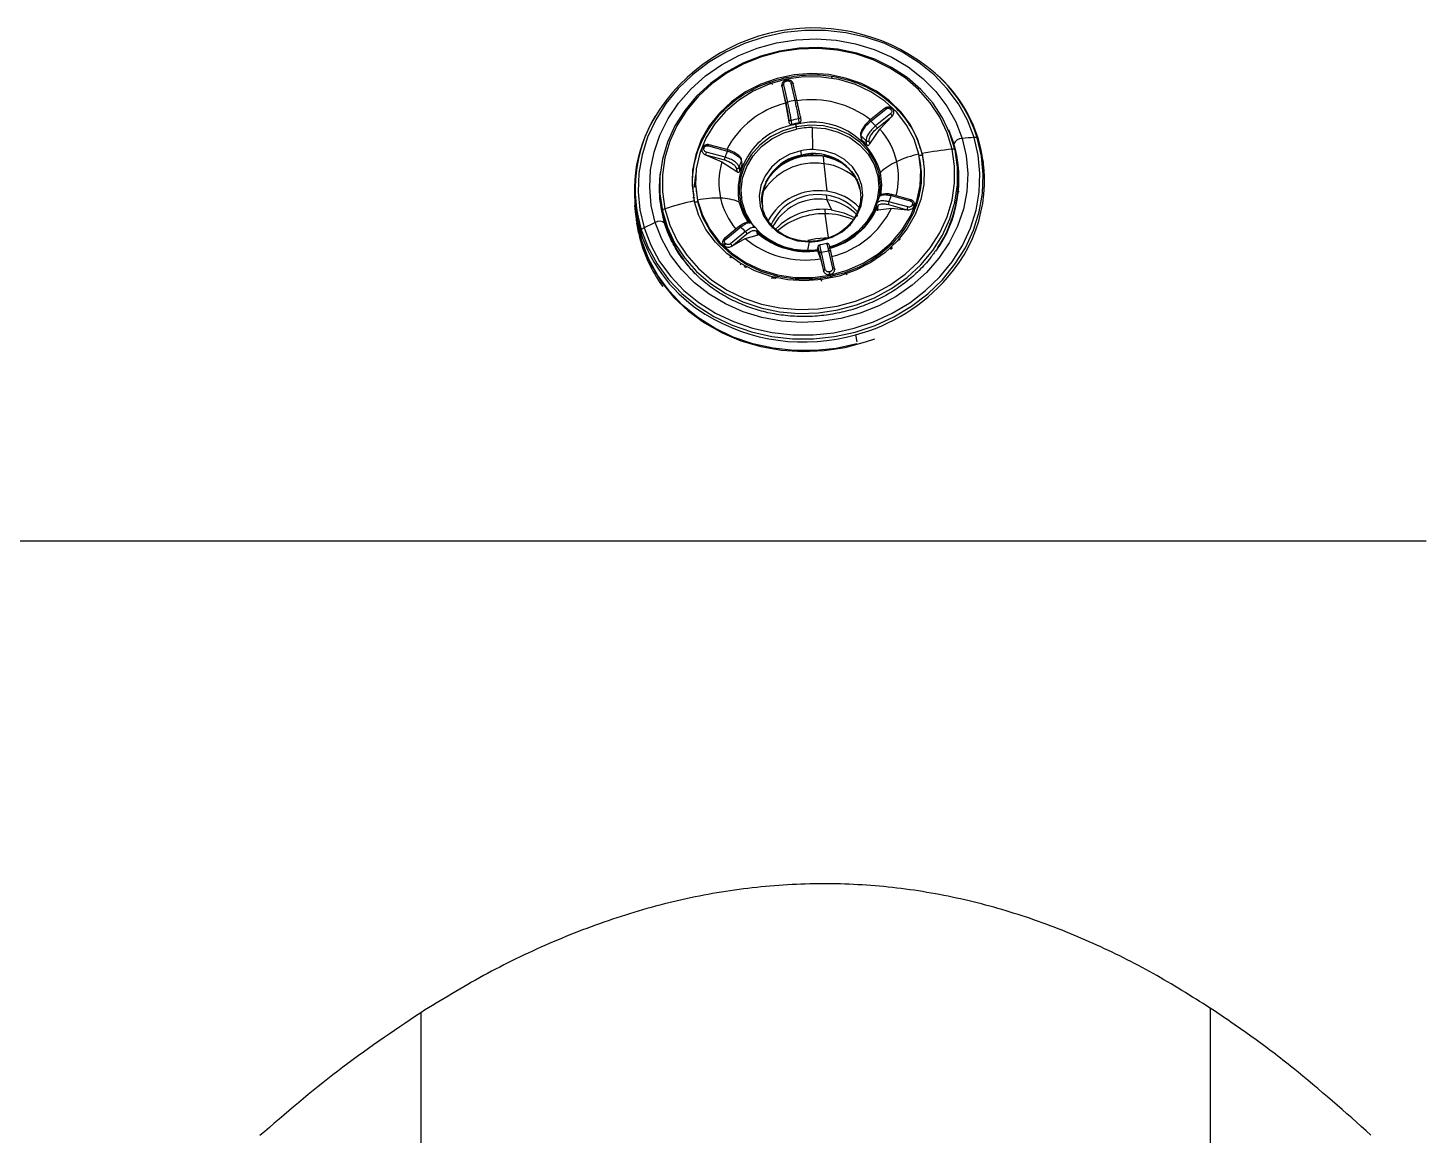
# Model space of a CAD drawing. Extents: x 943 to 1030, y 781 to 934.
# Drawn here: x 1009.03 to 1016.96, y 846.51 to 852.79 of the extents above; entities that cross this region are included whole.
import ezdxf

# ---------------------------------------------------------------- set-up
doc = ezdxf.new("R2010")
doc.units = 0
doc.header["$MEASUREMENT"] = 0
doc.layers.add('1', color=4, linetype='Continuous')

# ---------------------------------------------------------------- blocks, each defined once
blk = doc.blocks.new('AIRA')
at = {"layer": '1', "color": 3, "linetype": 'Continuous', "lineweight": 25}
for p, q in [((70.1572, 49.3315), (70.1553, 49.3311)), ((70.1569, 49.325), (70.1589, 49.3254)), ((70.1925, 49.3146), (70.1943, 49.3095)), ((70.4161, 49.35), (70.4127, 49.3412)), ((70.13, 49.3016), (70.1307, 49.2959)), ((70.1306, 49.2963), (70.13, 49.3016)), ((70.1307, 49.2959), (70.1306, 49.2963)), ((70.1306, 49.2963), (70.1527, 49.1981)), ((70.1307, 49.2959), (70.1505, 49.1988)), ((70.1634, 49.2058), (70.1414, 49.3039)), ((70.182, 49.3123), (70.204, 49.2142)), ((70.2163, 49.2114), (70.1943, 49.3095)), ((70.1505, 49.1988), (70.1698, 49.0936)), ((70.7129, 49.1697), (70.628, 49.1007)), ((70.6346, 49.097), (70.7196, 49.1659)), ((70.7473, 49.1652), (70.7486, 49.1638)), ((70.7577, 49.1669), (70.7564, 49.1682)), ((70.1684, 49.1091), (70.1698, 49.0936)), ((70.1829, 49.1013), (70.185, 49.0784)), ((70.2302, 49.0878), (70.2257, 49.1102)), ((70.2386, 49.1079), (70.2355, 49.1231)), ((70.7468, 49.1391), (70.6619, 49.0701)), ((70.6704, 49.0572), (70.7554, 49.1262)), ((70.6863, 49.0529), (70.7554, 49.1258)), ((70.7554, 49.1258), (70.7595, 49.1302)), ((70.7595, 49.1302), (70.7554, 49.1262)), ((70.7554, 49.1262), (70.7554, 49.1258)), ((70.3059, 48.9364), (70.3036, 49.0617)), ((70.5769, 49.02), (70.5793, 48.998)), ((70.5799, 49.0137), (70.5824, 48.9919)), ((70.6284, 48.9687), (70.6863, 49.0529)), ((71.0748, 49.0493), (71.1057, 48.968)), ((71.1061, 48.9654), (71.0844, 49.0254)), ((69.6793, 48.9443), (69.6786, 48.9426)), ((69.6889, 48.9438), (69.6895, 48.9455)), ((69.8081, 48.8928), (69.7012, 48.9219)), ((69.7131, 48.9631), (69.719, 48.962)), ((69.7144, 48.9572), (69.8214, 48.9281)), ((69.8253, 48.9341), (69.7183, 48.9632)), ((70.6127, 48.962), (70.6087, 48.9854)), ((70.6284, 48.9687), (70.6257, 48.9847)), ((71.1061, 48.9654), (71.1057, 48.968)), ((69.6926, 48.9087), (69.6982, 48.9063)), ((69.6981, 48.9066), (69.6926, 48.9087)), ((69.6982, 48.9063), (69.6981, 48.9066)), ((69.6981, 48.9066), (69.8051, 48.8775)), ((69.6982, 48.9063), (69.7902, 48.8668)), ((69.7902, 48.8668), (69.8744, 48.8122)), ((69.9053, 48.8513), (69.9016, 48.8729)), ((69.906, 48.8562), (69.9021, 48.8779)), ((70.3648, 48.8972), (70.3693, 48.8559)), ((70.3693, 48.8559), (70.3854, 48.6995)), ((70.9127, 48.8812), (70.9111, 48.8901)), ((70.9264, 48.9137), (70.9277, 48.9048)), ((70.9348, 48.8661), (70.9277, 48.9048)), ((71.121, 48.8881), (71.1173, 48.9083)), ((71.2747, 48.8615), (71.2725, 48.8762)), ((69.8724, 48.8282), (69.8744, 48.8122)), ((69.8876, 48.8356), (69.8905, 48.812)), ((69.6418, 48.7247), (69.634, 48.7239)), ((69.6404, 48.7246), (69.6411, 48.7369)), ((69.6436, 48.7048), (69.6446, 48.6958)), ((70.755, 48.68), (70.7312, 48.6844)), ((70.8614, 48.652), (70.7544, 48.6812)), ((71.1357, 48.697), (71.1287, 48.697)), ((71.1323, 48.7523), (71.1321, 48.754)), ((69.4408, 48.6632), (69.443, 48.6428)), ((69.443, 48.6428), (69.4554, 48.568)), ((69.6341, 48.6508), (69.6344, 48.6505)), ((69.6342, 48.6508), (69.6345, 48.6505)), ((70.3809, 48.6775), (70.385, 48.6514)), ((70.385, 48.6514), (70.4123, 48.594)), ((70.6669, 48.6191), (70.6697, 48.5951)), ((70.6715, 48.6362), (70.6676, 48.6233)), ((70.6766, 48.5938), (70.6747, 48.6098)), ((70.6766, 48.5938), (70.7528, 48.6048)), ((70.6847, 48.6708), (70.683, 48.6693)), ((70.7342, 48.6246), (70.8412, 48.5954)), ((70.8442, 48.6107), (70.7372, 48.6399)), ((70.7505, 48.6752), (70.8575, 48.646)), ((70.7528, 48.6048), (70.8412, 48.5951)), ((70.862, 48.6508), (70.8675, 48.6488)), ((70.8697, 48.6242), (70.8691, 48.6225)), ((70.8814, 48.6168), (70.8807, 48.6151)), ((69.3014, 48.588), (69.3089, 48.5366)), ((69.3049, 48.5359), (69.3076, 48.518)), ((69.4532, 48.5884), (69.4554, 48.568)), ((69.6578, 48.5656), (69.6566, 48.5668)), ((70.3953, 48.4374), (70.3756, 48.5721)), ((70.847, 48.5944), (70.8412, 48.5954)), ((70.8412, 48.5954), (70.8412, 48.5951)), ((70.8412, 48.5951), (70.847, 48.5944)), ((69.3184, 48.4594), (69.3076, 48.518)), ((69.3184, 48.4594), (69.3158, 48.4774)), ((69.8901, 48.5017), (69.8051, 48.4327)), ((69.8118, 48.4289), (69.8968, 48.4979)), ((69.924, 48.471), (69.839, 48.402)), ((69.8476, 48.3891), (69.9325, 48.4581)), ((69.9219, 48.4322), (69.9913, 48.4515)), ((69.9837, 48.4906), (69.9821, 48.493)), ((69.9885, 48.4673), (69.9913, 48.4515)), ((69.9892, 48.4824), (69.9934, 48.4591)), ((69.8007, 48.4273), (69.8048, 48.4313)), ((69.8032, 48.3913), (69.8019, 48.3926)), ((69.8113, 48.4028), (69.81, 48.4041)), ((69.8476, 48.3891), (69.8427, 48.3858)), ((69.8427, 48.3858), (69.8476, 48.3888)), ((69.8476, 48.3888), (69.9219, 48.4322)), ((69.8476, 48.3888), (69.8476, 48.3891)), ((70.2847, 48.4127), (70.2755, 48.3656)), ((70.3349, 48.3579), (70.3336, 48.3734)), ((70.7445, 48.3771), (70.7528, 48.371)), ((70.7501, 48.3823), (70.757, 48.3773)), ((70.7993, 48.4231), (70.7936, 48.4272)), ((70.8024, 48.4257), (70.7963, 48.4302)), ((69.8392, 48.3293), (69.8351, 48.325)), ((69.8422, 48.327), (69.8385, 48.323)), ((69.8945, 48.2822), (69.8999, 48.288)), ((70.3349, 48.3579), (70.3486, 48.3161)), ((70.3439, 48.3461), (70.3659, 48.248)), ((70.3486, 48.3161), (70.3659, 48.2476)), ((70.3767, 48.2557), (70.3546, 48.3538)), ((70.3952, 48.3622), (70.4172, 48.2641)), ((70.4295, 48.2612), (70.4075, 48.3593)), ((69.917, 48.2688), (69.9227, 48.275)), ((69.9239, 48.265), (69.9296, 48.2712)), ((70.3499, 48.206), (70.3546, 48.1893)), ((70.3676, 48.2429), (70.3659, 48.248)), ((70.3659, 48.248), (70.3659, 48.2476)), ((70.3659, 48.2476), (70.3676, 48.2429)), ((70.4018, 48.243), (70.3998, 48.2426)), ((70.4047, 48.2285), (70.4027, 48.2281)), ((70.4045, 48.2244), (70.4059, 48.2152)), ((70.4295, 48.2612), (70.4301, 48.2559)), ((70.5489, 47.8855), (70.5548, 47.8453))]:
    blk.add_line(p, q, dxfattribs=at)
at = {"layer": '1', "color": 3, "linetype": 'Continuous', "lineweight": 25, "flags": 128}
for points in [[(71.22, 49.0051), (71.1824, 49.1028), (71.1317, 49.1953), (71.0686, 49.2814), (70.9941, 49.3596), (70.9092, 49.429), (70.8153, 49.4884), (70.7136, 49.5371), (70.6056, 49.5742), (70.4929, 49.5993), (70.3773, 49.612), (70.2602, 49.6121), (70.1435, 49.5996), (70.0289, 49.5748), (69.918, 49.5378), (69.8124, 49.4894), (69.7138, 49.4301), (69.6234, 49.361), (69.5427, 49.2829), (69.4728, 49.197), (69.4148, 49.1045), (69.3694, 49.0069), (69.3374, 48.9055), (69.3192, 48.8018), (69.315, 48.6974), (69.325, 48.5937), (69.349, 48.4922)], [(69.4128, 48.5218), (69.3899, 48.6199), (69.381, 48.7203), (69.3864, 48.8213), (69.4059, 48.9214), (69.4392, 49.0189), (69.4859, 49.1123), (69.5451, 49.2002), (69.6159, 49.2811), (69.6973, 49.3538), (69.7879, 49.4172), (69.8863, 49.4702), (69.9909, 49.512), (70.1002, 49.542), (70.2123, 49.5596), (70.3256, 49.5646), (70.4382, 49.5569), (70.5483, 49.5367), (70.6542, 49.5042), (70.7543, 49.46), (70.847, 49.4048), (70.9307, 49.3393), (71.0043, 49.2648), (71.0664, 49.1823), (71.1162, 49.0931), (71.1529, 48.9987)], [(71.1123, 48.933), (71.0837, 49.0273), (71.0413, 49.1172), (70.986, 49.2009), (70.9187, 49.2771), (70.8405, 49.3444), (70.7528, 49.4018), (70.657, 49.4482), (70.5548, 49.4828), (70.4479, 49.5051), (70.3382, 49.5147), (70.2276, 49.5113), (70.1179, 49.4951), (70.011, 49.4663), (69.9088, 49.4255), (69.813, 49.3733), (69.7252, 49.3106), (69.647, 49.2385), (69.5796, 49.1582), (69.5243, 49.0711), (69.4819, 48.9787), (69.4532, 48.8826), (69.4388, 48.7844), (69.4387, 48.6858), (69.4532, 48.5884)], [(71.0961, 48.9385), (71.068, 49.0311), (71.0265, 49.1194), (70.9722, 49.2016), (70.9061, 49.2764), (70.8292, 49.3426), (70.7431, 49.3989), (70.649, 49.4445), (70.5486, 49.4785), (70.4437, 49.5004), (70.336, 49.5097), (70.2273, 49.5064), (70.1196, 49.4905), (70.0146, 49.4623), (69.9143, 49.4222), (69.8202, 49.3709), (69.7339, 49.3093), (69.6571, 49.2385), (69.5909, 49.1597), (69.5366, 49.0741), (69.495, 48.9834), (69.4669, 48.889), (69.4527, 48.7925), (69.4526, 48.6957), (69.4668, 48.6001)], [(70.9264, 48.9137), (70.9, 48.9975), (70.8598, 49.0765), (70.8066, 49.1487), (70.7417, 49.2128), (70.6664, 49.2671), (70.5826, 49.3106), (70.4919, 49.3422), (70.3966, 49.3613), (70.2986, 49.3673), (70.2002, 49.3602), (70.1036, 49.3401), (70.0109, 49.3076), (69.9243, 49.2632), (69.8455, 49.208), (69.7765, 49.1432), (69.7188, 49.0704), (69.6735, 48.991), (69.6419, 48.9069), (69.6244, 48.8199), (69.6217, 48.7321), (69.6336, 48.6453)], [(70.1553, 49.3348), (70.0588, 49.3076), (69.9677, 49.2674), (69.8842, 49.2152), (69.8105, 49.1523), (69.7484, 49.0801), (69.6994, 49.0006), (69.6646, 48.9157), (69.645, 48.8273), (69.6411, 48.7379), (69.6528, 48.6494)], [(70.1569, 49.325), (70.1565, 49.3266), (70.1561, 49.3281), (70.1558, 49.3293), (70.1556, 49.3303), (70.1554, 49.3309), (70.1553, 49.3311), (70.1552, 49.331), (70.1553, 49.3306)], [(70.9071, 48.9099), (70.8799, 48.9951), (70.8379, 49.075), (70.7822, 49.1477), (70.7141, 49.2113), (70.6353, 49.2643), (70.5478, 49.3053), (70.4536, 49.3334), (70.3552, 49.3479), (70.255, 49.3484), (70.1553, 49.3348)], [(69.3331, 48.481), (69.3714, 48.3815), (69.4231, 48.2873), (69.4873, 48.1997), (69.5631, 48.1201), (69.6495, 48.0495), (69.7452, 47.989), (69.8487, 47.9394), (69.9586, 47.9016), (70.0733, 47.8761), (70.1911, 47.8631), (70.3102, 47.863), (70.429, 47.8757), (70.5457, 47.9011), (70.6586, 47.9387), (70.7661, 47.988), (70.8665, 48.0483), (70.9585, 48.1187), (71.0407, 48.1982), (71.1118, 48.2857), (71.1709, 48.3798), (71.2171, 48.4792), (71.2497, 48.5824), (71.2683, 48.6879), (71.2725, 48.7943), (71.2623, 48.8998), (71.2379, 49.0031)], [(69.349, 48.4922), (69.3866, 48.3945), (69.4374, 48.302), (69.5004, 48.216), (69.575, 48.1377), (69.6598, 48.0683), (69.7538, 48.0089), (69.8555, 47.9603), (69.9635, 47.9231), (70.0761, 47.898), (70.1918, 47.8853), (70.3088, 47.8852), (70.4255, 47.8977), (70.5401, 47.9226), (70.651, 47.9595), (70.7566, 48.0079), (70.8553, 48.0672), (70.9456, 48.1364), (71.0263, 48.2145), (71.0962, 48.3004), (71.1543, 48.3928), (71.1997, 48.4904), (71.2317, 48.5918), (71.2499, 48.6955), (71.254, 48.7999), (71.244, 48.9037), (71.22, 49.0051)], [(71.1529, 48.9987), (71.1758, 48.9006), (71.1846, 48.8002), (71.1793, 48.6992), (71.1598, 48.5991), (71.1264, 48.5016), (71.0798, 48.4082), (71.0206, 48.3203), (70.9497, 48.2394), (70.8684, 48.1666), (70.7778, 48.1033), (70.6794, 48.0503), (70.5747, 48.0085), (70.4655, 47.9785), (70.3533, 47.9609), (70.2401, 47.9559), (70.1275, 47.9635), (70.0174, 47.9838), (69.9114, 48.0163), (69.8113, 48.0605), (69.7187, 48.1157), (69.6349, 48.1811), (69.5614, 48.2557), (69.4993, 48.3382), (69.4495, 48.4273), (69.4128, 48.5218)], [(70.2109, 49.0658), (70.1358, 49.0432), (70.0666, 49.0082), (70.0059, 48.962), (69.9561, 48.9064), (69.9191, 48.8436), (69.8963, 48.7759), (69.8886, 48.7061), (69.8963, 48.6367), (69.919, 48.5704), (69.9507, 48.5171)], [(69.9729, 48.5006), (69.96, 48.5173), (69.9259, 48.5764), (69.9054, 48.6406), (69.8994, 48.7076), (69.908, 48.7748), (69.9309, 48.8397), (69.9672, 48.8999), (70.0157, 48.9531), (70.0744, 48.9973), (70.1412, 49.0308), (70.2135, 49.0525)], [(70.6833, 48.6693), (70.6892, 48.7304), (70.6816, 48.7998), (70.6588, 48.866), (70.6218, 48.9266), (70.5721, 48.9791), (70.5114, 49.0217), (70.4422, 49.0525), (70.3671, 49.0706), (70.289, 49.0751), (70.2109, 49.0658)], [(70.3036, 49.0617), (70.3786, 49.0551), (70.4501, 49.0356), (70.5157, 49.0041), (70.5728, 48.9617), (70.6192, 48.9099), (70.6533, 48.8509), (70.6738, 48.7866), (70.6798, 48.7197), (70.6712, 48.6525), (70.6483, 48.5876), (70.612, 48.5274), (70.5635, 48.4742), (70.5048, 48.43), (70.438, 48.3964), (70.4, 48.3833)], [(69.4532, 48.5884), (69.4818, 48.4941), (69.5241, 48.4042), (69.5794, 48.3205), (69.6467, 48.2443), (69.7249, 48.177), (69.8127, 48.1196), (69.9085, 48.0732), (70.0107, 48.0385), (70.1175, 48.0163), (70.2272, 48.0067), (70.3378, 48.0101), (70.4475, 48.0263), (70.5544, 48.0551), (70.6566, 48.0959), (70.7524, 48.1481), (70.8402, 48.2108), (70.9185, 48.2829), (70.9858, 48.3632), (71.0412, 48.4503), (71.0835, 48.5427), (71.1122, 48.6388), (71.1267, 48.737), (71.1267, 48.8356), (71.1123, 48.933)], [(69.4668, 48.6001), (69.4949, 48.5074), (69.5364, 48.4192), (69.5907, 48.337), (69.6569, 48.2622), (69.7337, 48.196), (69.8198, 48.1397), (69.9139, 48.0941), (70.0143, 48.0601), (70.1192, 48.0382), (70.227, 48.0288), (70.3356, 48.0321), (70.4433, 48.048), (70.5483, 48.0763), (70.6487, 48.1164), (70.7428, 48.1677), (70.829, 48.2293), (70.9058, 48.3001), (70.972, 48.3789), (71.0263, 48.4644), (71.0679, 48.5552), (71.0961, 48.6496), (71.1103, 48.746), (71.1103, 48.8429), (71.0961, 48.9385)], [(70.2381, 48.9294), (70.1756, 48.9098), (70.1191, 48.8785), (70.0714, 48.8369), (70.0348, 48.7873), (70.0113, 48.732), (70.0019, 48.6739), (70.0071, 48.6158), (70.0268, 48.5606), (70.0598, 48.5111), (70.1045, 48.4698), (70.1588, 48.4387), (70.2199, 48.4193), (70.2847, 48.4127)], [(70.3525, 48.4196), (70.415, 48.4392), (70.4715, 48.4706), (70.5192, 48.5121), (70.5558, 48.5618), (70.5793, 48.617), (70.5887, 48.6752), (70.5835, 48.7333), (70.5639, 48.7884), (70.5309, 48.8379), (70.4861, 48.8792), (70.4318, 48.9104), (70.3707, 48.9297), (70.3059, 48.9364)], [(70.9264, 48.9137), (70.9383, 48.827), (70.9355, 48.7391), (70.9181, 48.6522), (70.8864, 48.5681), (70.8412, 48.4887), (70.7834, 48.4158), (70.7144, 48.351), (70.6357, 48.2959), (70.549, 48.2515), (70.4563, 48.2189), (70.3597, 48.1988), (70.2613, 48.1917), (70.1634, 48.1978), (70.068, 48.2168), (69.9774, 48.2484), (69.8935, 48.2919), (69.8182, 48.3462), (69.7533, 48.4103), (69.7001, 48.4826), (69.6599, 48.5615), (69.6336, 48.6453)], [(70.3085, 48.9068), (70.3712, 48.9004), (70.4188, 48.8864)], [(70.4045, 48.2244), (70.5011, 48.2516), (70.5922, 48.2918), (70.6757, 48.3441), (70.7494, 48.407), (70.8115, 48.4791), (70.8605, 48.5586), (70.8953, 48.6436), (70.9149, 48.7319), (70.9188, 48.8214), (70.9071, 48.9099)], [(69.4386, 48.7814), (69.4353, 48.7091), (69.4423, 48.6172)], [(70.6909, 48.6713), (70.6973, 48.7357), (70.6894, 48.8067)], [(69.3158, 48.4774), (69.2995, 48.5833), (69.2972, 48.622)], [(69.6528, 48.6494), (69.68, 48.5642), (69.722, 48.4842), (69.7777, 48.4115), (69.8458, 48.3479), (69.9246, 48.295), (70.0121, 48.2539), (70.1063, 48.2258), (70.2047, 48.2114), (70.3049, 48.2109), (70.4045, 48.2244)], [(70.4059, 48.2152), (70.3062, 48.2017), (70.2059, 48.2021), (70.1075, 48.2166), (70.0133, 48.2447), (69.9257, 48.2858), (69.8469, 48.3388), (69.7788, 48.4024), (69.723, 48.4751), (69.681, 48.5551), (69.6538, 48.6404)], [(69.8869, 48.64), (69.9102, 48.5723), (69.9391, 48.5226)], [(70.5564, 47.8341), (70.439, 47.8086), (70.3194, 47.7958), (70.1994, 47.7959), (70.0809, 47.8089), (69.9654, 47.8347), (69.8548, 47.8727), (69.7506, 47.9226), (69.6543, 47.9835), (69.5673, 48.0545), (69.491, 48.1347), (69.4263, 48.2229), (69.3743, 48.3177), (69.3358, 48.4179), (69.3112, 48.5218), (69.3089, 48.5366)], [(70.4123, 48.594), (70.481, 48.5782), (70.5414, 48.5514)], [(69.3158, 48.4774), (69.3464, 48.3744), (69.3907, 48.2759), (69.4483, 48.1834), (69.5182, 48.098), (69.5995, 48.0212), (69.6908, 47.954), (69.791, 47.8973), (69.8985, 47.8521), (70.0118, 47.819), (70.1292, 47.7984), (70.249, 47.7907), (70.3695, 47.796), (70.4889, 47.8142), (70.6054, 47.845), (70.6572, 47.8632)], [(69.8118, 48.4289), (69.8103, 48.4303), (69.8089, 48.4314), (69.8077, 48.4322), (69.8066, 48.4327), (69.8058, 48.4329), (69.8052, 48.4327), (69.8048, 48.4322), (69.8048, 48.4313)], [(70.278, 48.4219), (70.3223, 48.4317), (70.3953, 48.4374)]]:
    blk.add_lwpolyline(points, dxfattribs=at)
at = {"layer": '1', "color": 3, "linetype": 'Continuous', "lineweight": 25}
for centre, radius, start, end in [((70.3098, 48.5716), 1.0545, 45.90181, 149.04603), ((70.1161, 49.3175), 0.0434, 10.42725, 18.85463), ((70.4473, 48.7416), 0.8375, 17.60417, 47.62583), ((70.4546, 48.757), 0.821, 17.44225, 44.15789), ((70.1416, 49.2922), 0.0117, 90.98658, 159.66515), ((70.1863, 49.3029), 0.0104, 39.45013, 114.53209), ((70.2767, 48.6966), 0.5178, 104.1, 152.43522), ((70.1636, 49.1941), 0.0117, 90.98573, 159.66733), ((70.2962, 48.6682), 0.5537, 99.58875, 103.8731), ((70.2083, 49.2048), 0.0104, 39.44755, 114.53313), ((70.301, 48.6825), 0.5367, 51.84444, 99.1357), ((70.7126, 49.1615), 0.00828, 32.84508, 87.95041), ((70.754, 49.1603), 0.00828, 73.11742, 143.69069), ((70.7549, 49.1597), 0.00752, 65.57928, 146.23398), ((70.1039, 48.7038), 0.8103, 148.55397, 196.8204), ((70.1021, 48.7138), 0.8034, 150.12096, 196.84419), ((70.2638, 48.7008), 0.3818, 98.33819, 189.16713), ((70.2987, 48.6509), 0.4651, 99.04117, 104.42047), ((70.302, 48.6283), 0.4651, 98.88589, 104.57597), ((70.3091, 48.6952), 0.3963, 16.32785, 104.70983), ((73.0357, 49.6177), 2.8782, 190.79577, 191.05388), ((70.6295, 49.0953), 0.00538, 17.69345, 109.24844), ((70.3415, 48.7725), 0.4372, 42.88668, 47.90176), ((70.7254, 49.1156), 0.0317, 19.36122, 47.58049), ((73.4577, 49.7001), 3.3082, 191.05288, 191.28811), ((70.303, 48.6217), 0.4401, 89.92162, 101.73453), ((70.3368, 48.7385), 0.3673, 42.24581, 48.54239), ((70.6404, 49.0467), 0.0317, 19.36038, 47.58077), ((70.375, 48.7751), 0.4173, 12.85586, 41.73757), ((71.1508, 48.9504), 0.0484, 87.50111, 158.60966), ((71.3307, 47.4826), 1.5265, 94.15687, 96.69011), ((71.2244, 48.9638), 0.0415, 71.13607, 96.08548), ((71.2348, 48.9924), 0.0111, 12.948, 74.0148), ((69.6846, 48.9363), 0.00856, 60.33722, 135.32996), ((69.6852, 48.9377), 0.00889, 61.25473, 132.33889), ((69.739, 48.9065), 0.0409, 157.83274, 179.82641), ((69.723, 48.9559), 0.00869, 122.75775, 171.4041), ((70.206, 48.7631), 0.4185, 156.77615, 161.94015), ((69.8287, 48.9274), 0.00735, 116.01814, 174.49701), ((70.3054, 48.6053), 0.331, 89.92162, 101.73453), ((69.6806, 48.8149), 0.5691, 9.05279, 11.60697), ((70.3401, 48.7159), 0.3673, 42.06408, 48.72436), ((71.2739, 47.1218), 1.8253, 95.58791, 100.97537), ((70.4299, 48.7684), 0.7047, 324.49626, 16.45606), ((70.451, 48.761), 0.8284, 318.40775, 16.40067), ((71.1006, 48.9251), 0.0141, 33.96729, 108.39677), ((70.4634, 48.7664), 0.6728, 8.32224, 17.20051), ((70.1807, 48.7491), 0.4078, 163.21674, 192.54798), ((69.846, 48.8774), 0.0409, 157.83254, 179.82703), ((70.223, 48.7305), 0.3515, 156.1163, 162.59976), ((70.2263, 48.708), 0.3515, 155.92917, 162.78713), ((70.3163, 48.516), 0.3439, 81.13457, 150.72189), ((70.2836, 48.6431), 0.2646, 98.90294, 187.32352), ((70.3057, 48.587), 0.3146, 88.91146, 148.35887), ((70.3042, 48.5989), 0.3074, 101.47378, 128.12323), ((70.3134, 48.6455), 0.2685, 14.51672, 105.27891), ((70.221, 48.9002), 0.0221, 359.73463, 11.06821), ((70.3081, 48.587), 0.3198, 89.92162, 101.73453), ((70.2992, 48.8978), 0.013, 16.86627, 44.0928), ((70.315, 48.5951), 0.3065, 53.26295, 90.62452), ((70.3319, 48.5352), 0.3229, 44.76649, 83.34998), ((70.9228, 48.5552), 0.3431, 114.27633, 132.86985), ((70.3844, 48.7794), 0.4071, 345.10814, 12.56028), ((71.0274, 48.3418), 0.5806, 101.95998, 115.02516), ((71.2764, 47.0981), 1.84, 100.92684, 101.52919), ((70.4635, 48.7664), 0.6687, 1.26258, 10.4862), ((70.1088, 48.7174), 0.6739, 172.4047, 197.18519), ((70.161, 48.7048), 0.5274, 169.81477, 177.99417), ((70.4566, 48.7664), 0.6756, 354.11834, 1.25975), ((70.3374, 48.3803), 0.3228, 81.45059, 152.22422), ((70.334, 48.3908), 0.2904, 80.70915, 156.19493), ((70.3512, 48.4023), 0.2992, 43.28342, 83.45215), ((70.7591, 48.6739), 0.00869, 122.75735, 171.4045), ((70.4103, 48.7752), 0.7226, 326.91014, 353.79395), ((70.0372, 46.8247), 1.8648, 102.50015, 107.81116), ((70.0354, 46.8345), 1.8458, 101.93277, 102.53386), ((69.7647, 48.1041), 0.5566, 88.15338, 101.59304), ((69.7774, 48.3578), 0.3027, 68.79002, 89.01443), ((70.1886, 48.753), 0.4163, 192.83929, 220.03698), ((70.3382, 48.363), 0.2922, 80.77716, 154.73697), ((70.3502, 48.4062), 0.273, 40.26493, 83.53147), ((70.354, 48.3788), 0.2744, 41.02931, 83.51136), ((70.2968, 48.7718), 0.4091, 284.63911, 336.57252), ((70.2983, 48.7645), 0.3987, 285.54724, 337.7218), ((70.2885, 48.8303), 0.5161, 284.05687, 334.09109), ((70.7751, 48.6244), 0.0409, 157.83253, 179.82706), ((70.3526, 48.8049), 0.4185, 336.77615, 341.94015), ((70.882, 48.5953), 0.0409, 157.83274, 179.82641), ((70.8648, 48.6453), 0.00737, 116.13616, 174.44105), ((70.8653, 48.6037), 0.0191, 36.40775, 78.6295), ((70.866, 48.6054), 0.0191, 36.40775, 78.6295), ((70.1055, 46.9413), 1.7256, 113.66674, 116.00116), ((69.4369, 48.4905), 0.0394, 44.71895, 127.67282), ((69.4687, 48.5841), 0.0162, 96.90557, 164.29915), ((70.1375, 48.7251), 0.7, 192.96828, 224.77311), ((70.1492, 48.7375), 0.5215, 196.02126, 198.97343), ((69.6524, 48.5621), 0.00692, 21.35711, 66.60021), ((70.3614, 48.2229), 0.3745, 82.17925, 135.45745), ((70.3696, 48.1626), 0.4096, 89.15104, 130.08664), ((70.547, 48.5881), 0.1721, 177.03801, 185.32145), ((70.3737, 48.1736), 0.3985, 66.42584, 89.71733), ((70.1106, 48.6396), 0.8124, 192.81422, 216.16651), ((69.3433, 48.4699), 0.0151, 132.52373, 182.14811), ((70.1441, 48.7327), 0.8573, 197.88844, 238.46258), ((69.3711, 48.4441), 0.053, 114.6826, 135.85405), ((69.8898, 48.4934), 0.00828, 32.84467, 87.95083), ((70.2171, 48.7954), 0.4372, 222.88668, 227.90176), ((69.9026, 48.4476), 0.0317, 19.36043, 47.58076), ((70.2687, 48.7583), 0.3928, 225.15347, 270.99585), ((70.2727, 48.7755), 0.415, 227.39554, 278.53402), ((70.2718, 48.7835), 0.4257, 229.43526, 278.48954), ((69.8228, 48.3865), 0.0218, 126.0885, 163.71824), ((69.8241, 48.3852), 0.0218, 126.0885, 163.71824), ((69.8176, 48.3786), 0.0317, 19.36122, 47.58049), ((70.2633, 48.8445), 0.5352, 230.36996, 279.17035), ((70.2762, 48.8051), 0.4395, 269.91798, 277.54876), ((70.2852, 48.7437), 0.331, 269.92162, 281.73453), ((70.3471, 48.4189), 0.00546, 7.0368, 35.43802), ((70.3995, 48.3527), 0.0104, 39.44774, 114.53306), ((70.3548, 48.3421), 0.0117, 90.98567, 159.66746), ((70.2624, 48.8997), 0.5537, 279.58875, 283.8731), ((70.3769, 48.2439), 0.0117, 90.98658, 159.66515), ((70.101, 48.1751), 0.3063, 9.96194, 12.72315), ((70.103, 48.1756), 0.3063, 9.96194, 12.72315), ((70.4215, 48.2546), 0.0104, 39.45013, 114.53209), ((70.2814, 48.8948), 1.0441, 284.84453, 319.09447), ((70.2554, 48.9194), 1.0747, 238.6114, 285.84657)]:
    blk.add_arc(centre, radius, start, end, dxfattribs=at)
for points, knots in [([(70.1529, 49.3428), (70.111, 49.3319), (70.0274, 49.31), (69.913, 49.2507), (69.8123, 49.1744), (69.7299, 49.0823), (69.6684, 48.9782), (69.6314, 48.8662), (69.6175, 48.7633), (69.6268, 48.7003), (69.6306, 48.6753)], [0, 0, 0, 0, 0.130574, 0.261149, 0.391723, 0.522298, 0.652872, 0.783446, 0.914021, 1, 1, 1, 1]), ([(70.0606, 49.317), (70.0624, 49.3166), (70.0681, 49.3152), (70.0737, 49.3103), (70.0757, 49.3059), (70.0763, 49.3047)], [0, 0, 0, 0, 0.264769, 0.797935, 1, 1, 1, 1]), ([(70.1552, 49.3306), (70.1518, 49.3296), (70.1449, 49.3274), (70.1368, 49.3205), (70.1311, 49.3116), (70.1304, 49.3049), (70.13, 49.3016)], [0, 0, 0, 0, 0.247558, 0.500834, 0.753648, 1, 1, 1, 1]), ([(70.1414, 49.3039), (70.1412, 49.3065), (70.1408, 49.3116), (70.1447, 49.3183), (70.1503, 49.323), (70.1547, 49.3243), (70.1569, 49.325)], [0, 0, 0, 0, 0.279486, 0.559002, 0.779415, 1, 1, 1, 1]), ([(70.1925, 49.3146), (70.1908, 49.3174), (70.1873, 49.3233), (70.1784, 49.3291), (70.168, 49.3322), (70.1608, 49.3314), (70.1572, 49.331)], [0, 0, 0, 0, 0.2466031, 0.499388, 0.7525859, 1, 1, 1, 1]), ([(70.1931, 49.311), (70.1926, 49.3128), (70.1915, 49.3163), (70.1875, 49.3225), (70.1802, 49.3286), (70.171, 49.3318), (70.1632, 49.3324), (70.1593, 49.3318), (70.1573, 49.3315)], [0, 0, 0, 0, 0.130568, 0.257511, 0.505127, 0.750266, 0.874034, 1, 1, 1, 1]), ([(70.1589, 49.3254), (70.1618, 49.3256), (70.1675, 49.3262), (70.1749, 49.3229), (70.18, 49.3181), (70.1813, 49.3142), (70.182, 49.3123)], [0, 0, 0, 0, 0.279658, 0.559227, 0.779582, 1, 1, 1, 1]), ([(70.1527, 49.1981), (70.1544, 49.1901), (70.1579, 49.1739), (70.1628, 49.1476), (70.1668, 49.1239), (70.1679, 49.1141), (70.1684, 49.1091)], [0, 0, 0, 0, 0.249775, 0.50014, 0.75045, 1, 1, 1, 1]), ([(70.1829, 49.1013), (70.1823, 49.1071), (70.1811, 49.1187), (70.176, 49.1464), (70.1697, 49.1773), (70.1655, 49.1963), (70.1634, 49.2058)], [0, 0, 0, 0, 0.249978, 0.4999653, 0.7499704, 1, 1, 1, 1]), ([(70.204, 49.2142), (70.206, 49.2047), (70.2102, 49.1857), (70.2165, 49.1548), (70.222, 49.1272), (70.2244, 49.1159), (70.2257, 49.1102)], [0, 0, 0, 0, 0.25003, 0.500035, 0.750022, 1, 1, 1, 1]), ([(70.2355, 49.1231), (70.2345, 49.1279), (70.2325, 49.1376), (70.2274, 49.161), (70.2217, 49.1872), (70.2181, 49.2033), (70.2163, 49.2114)], [0, 0, 0, 0, 0.249816, 0.500222, 0.750495, 1, 1, 1, 1]), ([(70.7555, 49.1687), (70.754, 49.1699), (70.7512, 49.1723), (70.7444, 49.1757), (70.7349, 49.1776), (70.7252, 49.1762), (70.7181, 49.1733), (70.715, 49.171), (70.7134, 49.1699)], [0, 0, 0, 0, 0.129225, 0.255243, 0.502097, 0.747893, 0.872599, 1, 1, 1, 1]), ([(70.7567, 49.1678), (70.754, 49.1699), (70.7487, 49.1741), (70.7382, 49.1767), (70.7272, 49.1763), (70.7207, 49.1732), (70.7175, 49.1716)], [0, 0, 0, 0, 0.247558, 0.500834, 0.753648, 1, 1, 1, 1]), ([(70.7196, 49.1659), (70.722, 49.1675), (70.7268, 49.1705), (70.7351, 49.171), (70.7423, 49.1692), (70.7456, 49.1665), (70.7473, 49.1652)], [0, 0, 0, 0, 0.279486, 0.559002, 0.779415, 1, 1, 1, 1]), ([(70.7486, 49.1638), (70.7503, 49.1617), (70.7535, 49.1575), (70.7538, 49.1501), (70.7515, 49.1437), (70.7484, 49.1406), (70.7468, 49.1391)], [0, 0, 0, 0, 0.279658, 0.559227, 0.779582, 1, 1, 1, 1]), ([(70.7595, 49.1302), (70.7613, 49.1331), (70.765, 49.1391), (70.7662, 49.1491), (70.7643, 49.1588), (70.7601, 49.164), (70.758, 49.1665)], [0, 0, 0, 0, 0.246603, 0.499388, 0.752586, 1, 1, 1, 1]), ([(70.1684, 49.1091), (70.1687, 49.1083), (70.1692, 49.1065), (70.1705, 49.1051), (70.1711, 49.1043)], [0, 0, 0, 0, 0.481432, 1, 1, 1, 1]), ([(70.1698, 49.0936), (70.1704, 49.0913), (70.1715, 49.0869), (70.1747, 49.0824), (70.1778, 49.0798), (70.1801, 49.0785), (70.1826, 49.078), (70.1842, 49.0783), (70.185, 49.0784)], [0, 0, 0, 0, 0.298269, 0.57514, 0.701514, 0.809419, 0.905747, 1, 1, 1, 1]), ([(70.1711, 49.1043), (70.172, 49.1036), (70.1736, 49.1023), (70.1767, 49.1012), (70.1799, 49.1008), (70.1819, 49.1011), (70.1829, 49.1013)], [0, 0, 0, 0, 0.2594194, 0.5189434, 0.7684571, 1, 1, 1, 1]), ([(70.2355, 49.1231), (70.2356, 49.1224), (70.2358, 49.121), (70.2353, 49.1182), (70.2336, 49.1148), (70.2307, 49.1122), (70.228, 49.1107), (70.2264, 49.1104), (70.2257, 49.1102)], [0, 0, 0, 0, 0.124722, 0.249344, 0.5, 0.750656, 0.875278, 1, 1, 1, 1]), ([(70.2302, 49.0878), (70.231, 49.088), (70.2326, 49.0884), (70.2347, 49.0899), (70.2364, 49.0919), (70.2382, 49.0956), (70.2396, 49.101), (70.239, 49.1055), (70.2386, 49.1079)], [0, 0, 0, 0, 0.094222, 0.190488, 0.29829, 0.424515, 0.701616, 1, 1, 1, 1]), ([(70.629, 49.1014), (70.6253, 49.0982), (70.6181, 49.092), (70.6045, 49.078), (70.5898, 49.0591), (70.5803, 49.041), (70.5765, 49.0283), (70.5766, 49.0232), (70.5766, 49.0206)], [0, 0, 0, 0, 0.126201, 0.249862, 0.49461, 0.742368, 0.869474, 1, 1, 1, 1]), ([(70.5799, 49.0137), (70.5804, 49.019), (70.5812, 49.0294), (70.5933, 49.0523), (70.6116, 49.0764), (70.6269, 49.0901), (70.6346, 49.097)], [0, 0, 0, 0, 0.249978, 0.499965, 0.74997, 1, 1, 1, 1]), ([(70.5772, 49.0245), (70.5769, 49.0235), (70.5764, 49.0215), (70.5768, 49.0185), (70.5779, 49.0158), (70.5793, 49.0144), (70.5799, 49.0137)], [0, 0, 0, 0, 0.259419, 0.518943, 0.768457, 1, 1, 1, 1]), ([(70.5791, 48.9981), (70.5793, 48.9973), (70.5796, 48.9958), (70.5807, 48.9936), (70.5818, 48.9925), (70.5824, 48.9919)], [0, 0, 0, 0, 0.315788, 0.661618, 1, 1, 1, 1]), ([(70.6619, 49.0701), (70.6542, 49.0633), (70.6388, 49.0496), (70.6205, 49.0254), (70.6087, 49.0023), (70.6087, 48.991), (70.6087, 48.9854)], [0, 0, 0, 0, 0.25003, 0.500035, 0.750022, 1, 1, 1, 1]), ([(70.6257, 48.9847), (70.6257, 48.9894), (70.6258, 48.999), (70.6356, 49.0189), (70.6509, 49.0397), (70.6639, 49.0514), (70.6704, 49.0572)], [0, 0, 0, 0, 0.249817, 0.500222, 0.750496, 1, 1, 1, 1]), ([(69.6785, 48.9424), (69.6777, 48.9392), (69.6761, 48.9329), (69.6785, 48.9232), (69.6839, 48.9146), (69.6897, 48.9106), (69.6926, 48.9087)], [0, 0, 0, 0, 0.247675, 0.501043, 0.753791, 1, 1, 1, 1]), ([(69.7131, 48.9631), (69.7095, 48.9632), (69.7023, 48.9634), (69.6922, 48.9595), (69.6837, 48.953), (69.6807, 48.947), (69.6792, 48.9441)], [0, 0, 0, 0, 0.24664, 0.499524, 0.752684, 1, 1, 1, 1]), ([(69.7182, 48.9631), (69.7163, 48.9635), (69.7125, 48.9644), (69.7047, 48.9643), (69.6952, 48.9618), (69.6872, 48.9562), (69.6824, 48.9504), (69.6808, 48.947), (69.68, 48.9453)], [0, 0, 0, 0, 0.127062, 0.251484, 0.497001, 0.744057, 0.870362, 1, 1, 1, 1]), ([(69.7012, 48.9219), (69.6985, 48.923), (69.6933, 48.9251), (69.6889, 48.9313), (69.6873, 48.9378), (69.6884, 48.9418), (69.6889, 48.9438)], [0, 0, 0, 0, 0.279486, 0.559002, 0.779415, 1, 1, 1, 1]), ([(69.6895, 48.9455), (69.6908, 48.9479), (69.6934, 48.9526), (69.7004, 48.9568), (69.7078, 48.9584), (69.7122, 48.9576), (69.7144, 48.9572)], [0, 0, 0, 0, 0.2796579, 0.5592269, 0.7795818, 1, 1, 1, 1]), ([(69.8214, 48.9281), (69.8313, 48.9249), (69.8509, 48.9185), (69.8768, 48.9035), (69.8958, 48.8871), (69.8996, 48.8776), (69.9016, 48.8729)], [0, 0, 0, 0, 0.25003, 0.500035, 0.750022, 1, 1, 1, 1]), ([(69.902, 48.8797), (69.9012, 48.8822), (69.8997, 48.8871), (69.8921, 48.8976), (69.8769, 48.9108), (69.8562, 48.9225), (69.8381, 48.9301), (69.8289, 48.9328), (69.8242, 48.9342)], [0, 0, 0, 0, 0.131276, 0.25886, 0.506998, 0.75146, 0.874628, 1, 1, 1, 1]), ([(70.6257, 48.9846), (70.625, 48.9842), (70.6238, 48.9833), (70.6208, 48.9822), (70.6168, 48.9818), (70.613, 48.9826), (70.6103, 48.9839), (70.6092, 48.9849), (70.6087, 48.9854)], [0, 0, 0, 0, 0.124722, 0.249344, 0.5, 0.750656, 0.875278, 1, 1, 1, 1]), ([(70.6127, 48.962), (70.6133, 48.9615), (70.6143, 48.9605), (70.6162, 48.9598), (70.6183, 48.9598), (70.6213, 48.9608), (70.625, 48.9634), (70.6273, 48.9669), (70.6284, 48.9687)], [0, 0, 0, 0, 0.094221, 0.190485, 0.298283, 0.424504, 0.701611, 1, 1, 1, 1]), ([(69.8051, 48.8775), (69.8135, 48.8748), (69.8302, 48.8693), (69.852, 48.8562), (69.868, 48.8416), (69.8709, 48.8327), (69.8724, 48.8282)], [0, 0, 0, 0, 0.249775, 0.50014, 0.75045, 1, 1, 1, 1]), ([(69.8876, 48.8356), (69.8858, 48.8409), (69.8824, 48.8515), (69.8635, 48.8683), (69.8377, 48.8832), (69.818, 48.8896), (69.8081, 48.8928)], [0, 0, 0, 0, 0.249978, 0.499965, 0.74997, 1, 1, 1, 1]), ([(70.0219, 48.61), (70.0196, 48.6245), (70.0146, 48.6559), (70.022, 48.7053), (70.0405, 48.7555), (70.0717, 48.8006), (70.0974, 48.8295), (70.1141, 48.8403), (70.1146, 48.8406)], [0, 0, 0, 0, 0.174732, 0.380903, 0.586432, 0.790659, 0.993555, 1, 1, 1, 1]), ([(70.3213, 48.9058), (70.3244, 48.9059), (70.347, 48.9066), (70.3884, 48.8977), (70.4412, 48.8782), (70.477, 48.8584), (70.4917, 48.8438), (70.4939, 48.8416)], [0, 0, 0, 0, 0.047423, 0.347337, 0.647219, 0.947451, 1, 1, 1, 1]), ([(70.9109, 48.8811), (70.9155, 48.8508), (70.9259, 48.7838), (70.9122, 48.6778), (70.8761, 48.5691), (70.8165, 48.4681), (70.7364, 48.3786), (70.6388, 48.3046), (70.5277, 48.247), (70.4465, 48.2258), (70.4059, 48.2152)], [0, 0, 0, 0, 0.104891, 0.232763, 0.360636, 0.488509, 0.616382, 0.744254, 0.872127, 1, 1, 1, 1]), ([(70.4939, 48.8416), (70.5051, 48.8318), (70.5298, 48.8101), (70.5553, 48.7682), (70.5706, 48.7341), (70.5724, 48.7146), (70.5727, 48.7121)], [0, 0, 0, 0, 0.275455, 0.611009, 0.949149, 1, 1, 1, 1]), ([(69.8724, 48.8282), (69.8734, 48.828), (69.8754, 48.8276), (69.8774, 48.8279), (69.8785, 48.828)], [0, 0, 0, 0, 0.481439, 1, 1, 1, 1]), ([(69.8744, 48.8122), (69.8761, 48.8109), (69.8794, 48.8086), (69.8836, 48.8076), (69.8866, 48.8079), (69.8883, 48.8086), (69.8897, 48.81), (69.8902, 48.8113), (69.8905, 48.812)], [0, 0, 0, 0, 0.298395, 0.575452, 0.701699, 0.809514, 0.905784, 1, 1, 1, 1]), ([(69.8785, 48.828), (69.8796, 48.8283), (69.8817, 48.8289), (69.8844, 48.8308), (69.8865, 48.8331), (69.8872, 48.8348), (69.8876, 48.8356)], [0, 0, 0, 0, 0.259419, 0.518943, 0.768457, 1, 1, 1, 1]), ([(70.5727, 48.7121), (70.575, 48.6977), (70.58, 48.6663), (70.5726, 48.6168), (70.5539, 48.5668), (70.5234, 48.5209), (70.483, 48.4813), (70.4344, 48.4498), (70.3892, 48.431), (70.3608, 48.4243), (70.3516, 48.4221)], [0, 0, 0, 0, 0.116936, 0.254913, 0.39246, 0.529135, 0.66492, 0.80002, 0.934659, 1, 1, 1, 1]), ([(70.6816, 48.6605), (70.6819, 48.6646), (70.6826, 48.6729), (70.698, 48.6799), (70.7214, 48.6815), (70.7408, 48.6773), (70.7505, 48.6752)], [0, 0, 0, 0, 0.249978, 0.499965, 0.74997, 1, 1, 1, 1]), ([(70.7263, 48.6847), (70.7206, 48.6847), (70.7074, 48.6847), (70.6933, 48.6803), (70.6886, 48.6749), (70.6868, 48.6729)], [0, 0, 0, 0, 0.32175, 0.738592, 1, 1, 1, 1]), ([(70.7547, 48.6809), (70.7464, 48.6829), (70.7364, 48.6853), (70.7279, 48.6848), (70.7263, 48.6847)], [0, 0, 0, 0, 0.821947, 1, 1, 1, 1]), ([(70.3516, 48.4221), (70.3419, 48.4204), (70.313, 48.4152), (70.2637, 48.4145), (70.2063, 48.4239), (70.1529, 48.4437), (70.1059, 48.4728), (70.067, 48.51), (70.0391, 48.5538), (70.024, 48.5881), (70.0221, 48.6075), (70.0219, 48.61)], [0, 0, 0, 0, 0.065189, 0.195211, 0.325316, 0.455407, 0.58565, 0.716302, 0.847689, 0.980089, 1, 1, 1, 1]), ([(70.6747, 48.6098), (70.674, 48.6101), (70.6725, 48.6106), (70.6701, 48.6123), (70.6678, 48.6151), (70.6668, 48.6185), (70.6669, 48.6213), (70.6673, 48.6226), (70.6676, 48.6233)], [0, 0, 0, 0, 0.1247216, 0.2493439, 0.5000001, 0.7506559, 0.8752779, 1, 1, 1, 1]), ([(70.6821, 48.6676), (70.6789, 48.658), (70.6748, 48.6458), (70.6696, 48.6338), (70.6684, 48.6312)], [0, 0, 0, 0, 0.779329, 1, 1, 1, 1]), ([(70.7372, 48.6399), (70.7276, 48.642), (70.7083, 48.6462), (70.6841, 48.6449), (70.6757, 48.6391), (70.6715, 48.6362)], [0, 0, 0, 0, 0.333363, 0.666693, 1, 1, 1, 1]), ([(70.6747, 48.6098), (70.6751, 48.6137), (70.6761, 48.6216), (70.6894, 48.6282), (70.7095, 48.6299), (70.726, 48.6263), (70.7342, 48.6246)], [0, 0, 0, 0, 0.249817, 0.500222, 0.750496, 1, 1, 1, 1]), ([(70.8691, 48.6225), (70.8678, 48.6201), (70.8653, 48.6154), (70.8582, 48.6112), (70.8508, 48.6096), (70.8464, 48.6104), (70.8442, 48.6107)], [0, 0, 0, 0, 0.279658, 0.559227, 0.779582, 1, 1, 1, 1]), ([(70.847, 48.5944), (70.8506, 48.5946), (70.8577, 48.595), (70.8678, 48.5994), (70.8762, 48.6062), (70.8792, 48.6121), (70.8807, 48.6151)], [0, 0, 0, 0, 0.246603, 0.499388, 0.752586, 1, 1, 1, 1]), ([(70.8575, 48.646), (70.8601, 48.645), (70.8653, 48.6428), (70.8697, 48.6367), (70.8713, 48.6302), (70.8703, 48.6262), (70.8697, 48.6242)], [0, 0, 0, 0, 0.279486, 0.559002, 0.779415, 1, 1, 1, 1]), ([(70.8786, 48.6396), (70.8772, 48.6415), (70.8743, 48.6453), (70.8681, 48.6497), (70.8633, 48.6512), (70.861, 48.652)], [0, 0, 0, 0, 0.326519, 0.663224, 1, 1, 1, 1]), ([(70.8814, 48.6168), (70.8822, 48.6199), (70.8838, 48.6263), (70.8814, 48.6357), (70.8761, 48.6439), (70.8704, 48.6472), (70.8675, 48.6488)], [0, 0, 0, 0, 0.247558, 0.500834, 0.753648, 1, 1, 1, 1]), ([(69.9526, 48.5204), (69.9501, 48.5217), (69.944, 48.5248), (69.9287, 48.5226), (69.9095, 48.5152), (69.8965, 48.506), (69.8901, 48.5014)], [0, 0, 0, 0, 0.190576, 0.463672, 0.732348, 1, 1, 1, 1]), ([(69.8968, 48.4979), (69.9046, 48.5036), (69.9203, 48.5152), (69.9408, 48.5224), (69.9537, 48.5229), (69.9559, 48.5183), (69.9565, 48.5171)], [0, 0, 0, 0, 0.2998829, 0.5997363, 0.8995684, 1, 1, 1, 1]), ([(70.6704, 48.5997), (70.6701, 48.599), (70.6696, 48.5977), (70.6693, 48.596), (70.6696, 48.5947), (70.6705, 48.5934), (70.6726, 48.5926), (70.6752, 48.5934), (70.6766, 48.5938)], [0, 0, 0, 0, 0.094225, 0.190494, 0.2983, 0.424533, 0.701624, 1, 1, 1, 1]), ([(69.5818, 48.2991), (69.5775, 48.3041), (69.5528, 48.3327), (69.5179, 48.3914), (69.4842, 48.4607), (69.4696, 48.5045), (69.4647, 48.5195)], [0, 0, 0, 0, 0.0771198, 0.4426185, 0.8086048, 1, 1, 1, 1]), ([(69.9821, 48.493), (69.9776, 48.4941), (69.9687, 48.4964), (69.9474, 48.4882), (69.9318, 48.4767), (69.924, 48.471)], [0, 0, 0, 0, 0.333307, 0.666637, 1, 1, 1, 1]), ([(69.9325, 48.4581), (69.9392, 48.463), (69.9525, 48.4727), (69.9705, 48.4789), (69.984, 48.4779), (69.987, 48.4708), (69.9885, 48.4673)], [0, 0, 0, 0, 0.249775, 0.50014, 0.75045, 1, 1, 1, 1]), ([(69.9853, 48.4907), (69.9776, 48.4977), (69.9678, 48.5068), (69.9588, 48.5165), (69.9569, 48.5186)], [0, 0, 0, 0, 0.779599, 1, 1, 1, 1]), ([(69.9925, 48.4761), (69.9917, 48.4793), (69.9901, 48.4858), (69.9857, 48.4899), (69.9836, 48.4919)], [0, 0, 0, 0, 0.503959, 1, 1, 1, 1]), ([(69.9885, 48.4673), (69.9892, 48.468), (69.9907, 48.4693), (69.9915, 48.471), (69.9919, 48.4719)], [0, 0, 0, 0, 0.481432, 1, 1, 1, 1]), ([(69.9913, 48.4515), (69.9926, 48.4516), (69.9951, 48.4519), (69.9963, 48.4534), (69.9964, 48.4549), (69.996, 48.4562), (69.995, 48.4576), (69.9939, 48.4586), (69.9934, 48.4591)], [0, 0, 0, 0, 0.2982634, 0.575128, 0.7015064, 0.8094147, 0.9057447, 1, 1, 1, 1]), ([(71.0032, 48.3644), (70.9912, 48.3471), (70.961, 48.3036), (70.901, 48.2407), (70.8258, 48.1761), (70.7424, 48.12), (70.6524, 48.073), (70.5571, 48.0357), (70.4579, 48.0088), (70.3561, 47.9925), (70.2534, 47.9871), (70.1511, 47.9928), (70.0508, 48.0093), (69.954, 48.0365), (69.862, 48.074), (69.7761, 48.1211), (69.6978, 48.1774), (69.632, 48.2366), (69.5971, 48.2799), (69.5818, 48.2991)], [0, 0, 0, 0, 0.0400812, 0.1010218, 0.1619066, 0.2227468, 0.2835526, 0.3443325, 0.4050936, 0.465841, 0.5265792, 0.5873113, 0.6480419, 0.7087769, 0.7695241, 0.8302936, 0.8910981, 0.9519519, 1, 1, 1, 1]), ([(69.8007, 48.4272), (69.7988, 48.4247), (69.795, 48.4194), (69.7937, 48.4098), (69.7957, 48.4003), (69.7998, 48.3952), (69.8019, 48.3926)], [0, 0, 0, 0, 0.246603, 0.499388, 0.752586, 1, 1, 1, 1]), ([(69.797, 48.4224), (69.797, 48.4224), (69.7958, 48.4204), (69.7946, 48.4158), (69.7943, 48.4113), (69.7942, 48.409)], [0, 0, 0, 0, 0.00328, 0.500886, 1, 1, 1, 1]), ([(69.8032, 48.3913), (69.8059, 48.3892), (69.8112, 48.385), (69.8217, 48.3822), (69.8328, 48.3822), (69.8394, 48.3846), (69.8427, 48.3858)], [0, 0, 0, 0, 0.247558, 0.500834, 0.753648, 1, 1, 1, 1]), ([(69.81, 48.4041), (69.8084, 48.4062), (69.8051, 48.4104), (69.8048, 48.4178), (69.8071, 48.4243), (69.8102, 48.4274), (69.8118, 48.4289)], [0, 0, 0, 0, 0.279658, 0.559227, 0.779582, 1, 1, 1, 1]), ([(69.839, 48.402), (69.8366, 48.4005), (69.8318, 48.3975), (69.8235, 48.3969), (69.8163, 48.3988), (69.813, 48.4015), (69.8113, 48.4028)], [0, 0, 0, 0, 0.279486, 0.559002, 0.779415, 1, 1, 1, 1]), ([(70.3336, 48.3734), (70.3334, 48.3765), (70.3331, 48.3829), (70.3352, 48.3796), (70.3389, 48.3675), (70.3422, 48.3532), (70.3439, 48.3461)], [0, 0, 0, 0, 0.2498164, 0.5002216, 0.7504954, 1, 1, 1, 1]), ([(70.3435, 48.3948), (70.3424, 48.3944), (70.3401, 48.3935), (70.337, 48.3899), (70.3346, 48.3848), (70.334, 48.3802), (70.3337, 48.3779)], [0, 0, 0, 0, 0.24885, 0.5006546, 0.7521704, 1, 1, 1, 1]), ([(70.3862, 48.4039), (70.3748, 48.4012), (70.3602, 48.3977), (70.3453, 48.3953), (70.342, 48.3947)], [0, 0, 0, 0, 0.779406, 1, 1, 1, 1]), ([(70.3546, 48.3538), (70.3527, 48.3621), (70.3489, 48.3788), (70.3452, 48.3931), (70.3442, 48.3937), (70.3438, 48.394)], [0, 0, 0, 0, 0.359513, 0.71899, 1, 1, 1, 1]), ([(70.4006, 48.388), (70.4001, 48.3909), (70.3993, 48.3951), (70.3969, 48.3995), (70.3935, 48.4025), (70.3891, 48.404), (70.3861, 48.4035), (70.3847, 48.4033)], [0, 0, 0, 0, 0.413312, 0.604412, 0.754576, 0.884092, 1, 1, 1, 1]), ([(70.3848, 48.4025), (70.3851, 48.4022), (70.3855, 48.4015), (70.3894, 48.3872), (70.3933, 48.3705), (70.3952, 48.3622)], [0, 0, 0, 0, 0.283063, 0.641514, 1, 1, 1, 1]), ([(70.4001, 48.3916), (70.3996, 48.3935), (70.3988, 48.3967), (70.3998, 48.3915), (70.4002, 48.3893)], [0, 0, 0, 0, 0.583704, 1, 1, 1, 1]), ([(70.4075, 48.3593), (70.4058, 48.3667), (70.403, 48.3794), (70.4015, 48.3856), (70.4009, 48.3881)], [0, 0, 0, 0, 0.580457, 1, 1, 1, 1]), ([(69.8385, 48.323), (69.8379, 48.3235), (69.8367, 48.3245), (69.836, 48.3248), (69.8356, 48.325)], [0, 0, 0, 0, 0.4888495, 1, 1, 1, 1]), ([(70.0919, 48.2134), (70.0915, 48.2129), (70.0901, 48.2113), (70.0869, 48.2092), (70.0827, 48.2073), (70.0782, 48.2064), (70.0734, 48.2062), (70.0704, 48.2069), (70.0689, 48.2072)], [0, 0, 0, 0, 0.087704, 0.268491, 0.450135, 0.632623, 0.815911, 1, 1, 1, 1]), ([(70.1034, 48.2174), (70.1026, 48.2153), (70.1001, 48.2091), (70.0935, 48.2055), (70.0891, 48.2031)], [0, 0, 0, 0, 0.32923, 1, 1, 1, 1]), ([(70.3676, 48.2429), (70.3693, 48.2403), (70.3727, 48.2352), (70.3815, 48.2298), (70.3919, 48.2269), (70.3991, 48.2277), (70.4027, 48.2281)], [0, 0, 0, 0, 0.246567, 0.49935, 0.75262, 1, 1, 1, 1]), ([(70.3998, 48.2426), (70.3969, 48.2423), (70.3911, 48.2418), (70.3837, 48.2451), (70.3787, 48.2499), (70.3773, 48.2537), (70.3767, 48.2557)], [0, 0, 0, 0, 0.2796579, 0.5592269, 0.7795818, 1, 1, 1, 1]), ([(70.4172, 48.2641), (70.4174, 48.2615), (70.4178, 48.2563), (70.4139, 48.2497), (70.4083, 48.245), (70.4039, 48.2437), (70.4018, 48.243)], [0, 0, 0, 0, 0.2794855, 0.5590017, 0.7794153, 1, 1, 1, 1]), ([(70.4047, 48.2285), (70.4081, 48.2296), (70.415, 48.2317), (70.4232, 48.2385), (70.4289, 48.2468), (70.4297, 48.2529), (70.4301, 48.2559)], [0, 0, 0, 0, 0.247553, 0.500917, 0.753662, 1, 1, 1, 1]), ([(70.4293, 48.2497), (70.4296, 48.252), (70.4302, 48.2565), (70.4289, 48.2608), (70.4283, 48.263)], [0, 0, 0, 0, 0.4968477, 1, 1, 1, 1]), ([(70.5007, 48.2253), (70.4999, 48.2263), (70.4983, 48.2284), (70.4975, 48.2308), (70.4971, 48.2319)], [0, 0, 0, 0, 0.499837, 1, 1, 1, 1]), ([(57.7708, 46.7168), (58.1388, 46.7168), (58.8749, 46.7168), (59.9968, 46.7168), (61.1291, 46.7168), (62.2716, 46.7168), (63.422, 46.7168), (64.5784, 46.7168), (65.7387, 46.7168), (66.901, 46.7168), (68.063, 46.7168), (69.2223, 46.7168), (70.3767, 46.7168), (71.5234, 46.7168), (72.6613, 46.7168), (73.4094, 46.7168), (73.7835, 46.7168)], [0, 0, 0, 0, 0.0712887, 0.1425599, 0.2138301, 0.2851169, 0.356437, 0.4277975, 0.4992043, 0.570665, 0.6421777, 0.7137285, 0.7853016, 0.8568818, 0.9284539, 1, 1, 1, 1]), ([(72.5593, 44.0667), (72.4523, 44.1337), (72.238, 44.268), (71.8974, 44.4382), (71.5414, 44.5801), (71.1693, 44.6869), (70.7836, 44.7547), (70.3877, 44.7794), (69.9866, 44.7588), (69.5861, 44.6931), (69.1914, 44.5848), (68.8074, 44.4371), (68.4354, 44.2566), (68.2001, 44.1126), (68.0823, 44.0405)], [0, 0, 0, 0, 0.081043, 0.162357, 0.244004, 0.326045, 0.408542, 0.491562, 0.575154, 0.659293, 0.743913, 0.828949, 0.914334, 1, 1, 1, 1]), ([(68.0823, 44.0405), (67.9235, 43.9331), (67.6059, 43.7185), (67.3156, 43.4682), (67.1704, 43.343)], [0, 0, 0, 0, 0.499975, 1, 1, 1, 1]), ([(68.0823, 44.0405), (68.0823, 43.8675), (68.0823, 43.5215), (68.0823, 42.9991), (68.0823, 42.4774), (68.0823, 42.0402), (68.0823, 41.6874), (68.0823, 41.4176), (68.0823, 41.149), (68.0823, 40.8816), (68.0823, 40.6155), (68.0823, 40.3843), (68.0823, 40.1875), (68.0823, 40.0247), (68.0823, 39.8624), (68.0823, 39.7078), (68.0824, 39.5739), (68.0824, 39.4533), (68.0824, 39.3261), (68.0824, 39.1667), (68.0823, 38.9701), (68.0823, 38.7467), (68.0823, 38.5203), (68.0823, 38.2574), (68.0823, 37.9713), (68.0823, 37.662), (68.0823, 37.3849), (68.0823, 37.1397), (68.0823, 36.9258), (68.0823, 36.7484), (68.0823, 36.5865), (68.0823, 36.4195), (68.0823, 36.2216), (68.0823, 35.9916), (68.0822, 35.7801), (68.0822, 35.601), (68.0822, 35.4697), (68.0822, 35.3498), (68.0822, 35.2413), (68.0822, 35.144), (68.0822, 35.0581), (68.0822, 34.9552), (68.0822, 34.8157), (68.0822, 34.6202), (68.0822, 34.3939), (68.0822, 34.1414), (68.0822, 33.8803), (68.0823, 33.687), (68.0823, 33.5725), (68.0823, 33.5349), (68.0823, 33.4969), (68.0823, 33.4584), (68.0823, 33.4195), (68.0823, 33.3683), (68.0823, 33.2914), (68.0823, 33.1844), (68.0823, 33.0496), (68.0823, 32.8909), (68.0823, 32.7031), (68.0823, 32.4963), (68.0823, 32.2727), (68.0823, 32.1024), (68.0823, 31.9847), (68.0823, 31.9268), (68.0823, 31.8678), (68.0823, 31.8076), (68.0823, 31.7462), (68.0822, 31.6836), (68.0822, 31.521), (68.0822, 31.2472), (68.0822, 30.8502), (68.0823, 30.4178), (68.0823, 30.1156), (68.0823, 29.959)], [0, 0, 0, 0, 0.034549, 0.069099, 0.103651, 0.138202, 0.156302, 0.174403, 0.192505, 0.210605, 0.228706, 0.246807, 0.258016, 0.269225, 0.280434, 0.291643, 0.301367, 0.308342, 0.316839, 0.327989, 0.341794, 0.358253, 0.375213, 0.38986, 0.414279, 0.43647, 0.456434, 0.47417, 0.489679, 0.502961, 0.512871, 0.52506, 0.539527, 0.556273, 0.575616, 0.586111, 0.595776, 0.604611, 0.612615, 0.61979, 0.626134, 0.631649, 0.642587, 0.657041, 0.67501, 0.692821, 0.713112, 0.73302, 0.735769, 0.738551, 0.741367, 0.744215, 0.747096, 0.75001, 0.755572, 0.764178, 0.773758, 0.785485, 0.79936, 0.815382, 0.831257, 0.848795, 0.852961, 0.85721, 0.861544, 0.865961, 0.870461, 0.875046, 0.879714, 0.90618, 0.935049, 0.966322, 1, 1, 1, 1]), ([(73.4708, 43.3464), (73.3256, 43.4756), (73.1076, 43.6693), (72.7995, 43.9042), (72.6394, 44.0125), (72.5593, 44.0667)], [0, 0, 0, 0, 0.499965, 0.749985, 1, 1, 1, 1]), ([(72.5593, 44.0667), (72.5593, 43.8869), (72.5593, 43.5274), (72.5593, 42.9845), (72.5593, 42.4426), (72.5593, 41.9031), (72.5593, 41.3675), (72.5593, 40.8367), (72.5593, 40.241), (72.5593, 39.5832), (72.5593, 38.8665), (72.5593, 38.1592), (72.5593, 37.4602), (72.5593, 36.6695), (72.5593, 35.7892), (72.5593, 34.8193), (72.5593, 33.8538), (72.5593, 32.889), (72.5593, 31.9203), (72.5593, 30.9449), (72.5593, 30.2831), (72.5593, 29.9522)], [0, 0, 0, 0, 0.035708, 0.071417, 0.107127, 0.142838, 0.17855, 0.214264, 0.249978, 0.299976, 0.349976, 0.399976, 0.449978, 0.499979, 0.57141, 0.642842, 0.714275, 0.785707, 0.85714, 0.928571, 1, 1, 1, 1])]:
    blk.add_open_spline(points, degree=3, knots=knots, dxfattribs=at)
for points in [[(70.9277, 48.9048), (70.9169, 48.9417), (70.8952, 49.0156), (70.8325, 49.1157), (70.7505, 49.2029), (70.6499, 49.2733), (70.5352, 49.3245), (70.4109, 49.3541), (70.2812, 49.3628), (70.1956, 49.3494), (70.1529, 49.3428)], [(69.6251, 48.6635), (69.626, 48.6637), (69.6277, 48.6639), (69.6302, 48.6638), (69.6325, 48.6636), (69.6337, 48.6632), (69.6343, 48.663)]]:
    blk.add_open_spline(points, degree=3, dxfattribs=at)

msp = doc.modelspace()

# ---------------------------------------------------------------- block references
at = {"layer": '1'}
msp.add_blockref('AIRA', (943.1775, 803.1658), dxfattribs=at)

doc.saveas('drawing.dxf')
